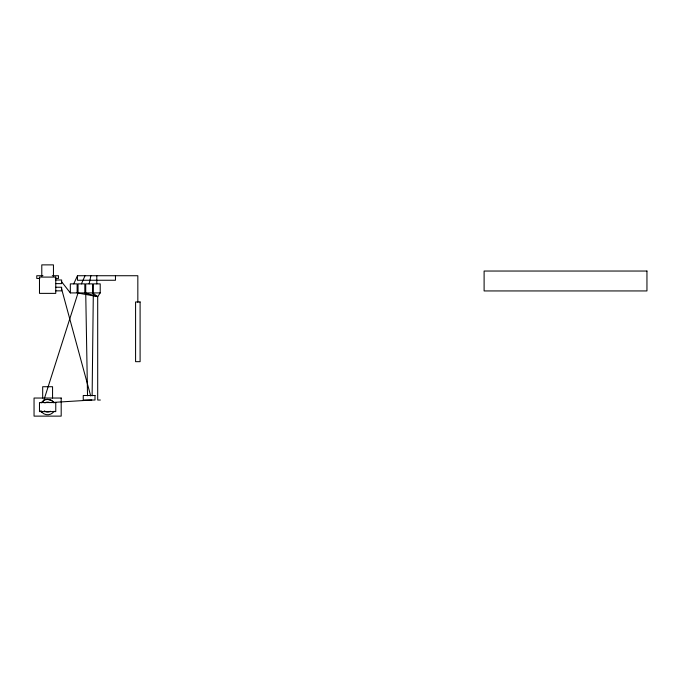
<?xml version="1.0" encoding="UTF-8"?>
<svg xmlns="http://www.w3.org/2000/svg" width="681" height="681" viewBox="0 0 681 681"><rect width="100%" height="100%" fill="white"/><g stroke="black" fill="none" stroke-linecap="round" stroke-linejoin="round"><path stroke-width="1.02" d="M92.122 395.789L93.425 283.875L100.209 283.875L100.209 292.915L97.698 296.593L97.698 400.028L100.362 400.028M89.126 283.875L90.913 275.728M43.107 402.556L78.043 292.915L78.043 283.875L84.827 283.875L84.827 292.915L97.698 296.593L92.514 292.915L85.729 292.915L85.729 283.875L92.514 283.875L92.514 292.915M81.431 283.875L85.031 275.728M73.727 283.875L77.472 275.728L137.834 275.728L137.834 302.253M45.985 399.568C48.981 398.964 52.352 400.198 53.961 402.846M50.862 402.556L91.773 400.028M42.971 275.728L36.765 275.728L36.765 278.444L39.864 278.444M52.275 275.728L58.472 275.728L58.472 278.444L55.374 278.444M55.765 279.993L61.639 279.993L61.639 283.619L55.765 283.619M55.765 287.237L61.639 287.237L61.639 290.847L55.765 290.847M61.639 281.806L70.33 292.915L77.123 292.915L97.698 296.593M78.043 292.915L84.827 292.915M93.425 292.915L100.209 292.915M47.244 399.458L49.96 399.756M41.277 411.307L41.933 412.252M61.639 289.042L90.709 395.959M85.729 292.915L87.526 395.789M115.472 275.728L115.472 280.257L77.472 280.257L77.472 275.728M96.813 275.728L96.813 283.875M77.123 292.915L77.123 283.875L70.33 283.875L70.33 292.915M53.45 276.069L53.45 264.875L41.788 264.875L41.788 276.069M52.556 398.036L52.556 386.723L42.682 386.723L42.682 398.036M54.088 411.239A7.687 7.687 0 0 1 40.783 410.6M41.149 402.922A7.687 7.687 0 0 1 53.314 401.909M50.377 411.222A4.98 4.98 0 0 1 44.333 410.813M44.861 402.939A4.98 4.98 0 0 1 49.824 402.616M646.95 271.038L484.106 271.038L484.106 290.94L646.95 290.94L646.95 271.038M55.765 277.09L39.481 277.09L39.481 293.375L55.765 293.375L55.765 277.09M140.099 301.964L135.579 301.964L135.579 361.671L140.099 361.671L140.099 301.964M95.008 395.508L83.244 395.508L83.244 400.028L95.008 400.028L95.008 395.508M61.188 398.036L34.05 398.036L34.05 416.125L61.188 416.125L61.188 398.036M55.765 402.556L39.481 402.556L39.481 411.605L55.765 411.605L55.765 402.556"/></g></svg>
